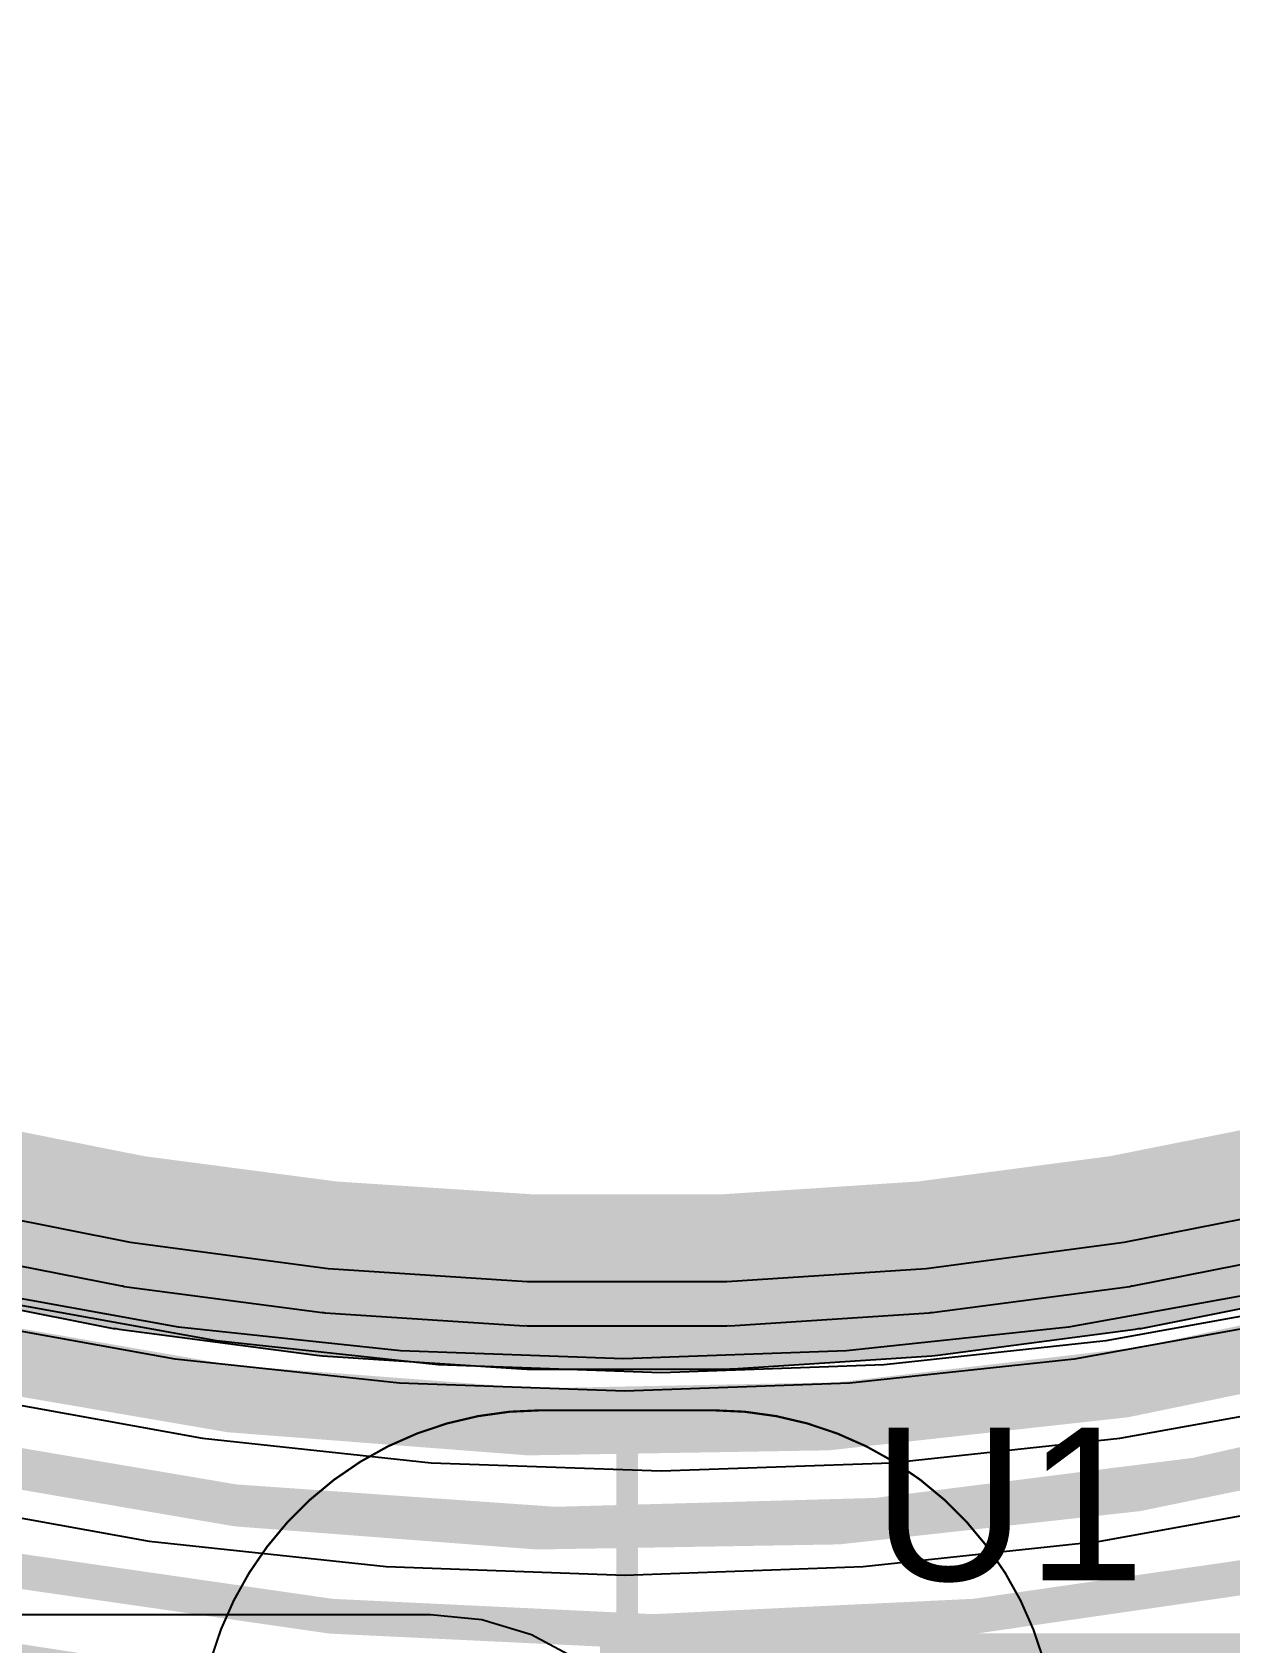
# Model space of a CAD drawing. Header units: inches. Extents: x -30 to 282, y -86 to 78.
# Drawn here: x 6.64 to 13.61, y -65.1 to -55.73 of the extents above; entities that cross this region are included whole.
import ezdxf

# ---------------------------------------------------------------- set-up
doc = ezdxf.new("R2010")
doc.units = ezdxf.units.IN
for name, color, linetype in [('Board Outline', 216, 'Continuous'), ('Bottom Layer', 5, 'Continuous'), ('Dimensions', 6, 'Continuous'), ('GND 01', 76, 'Continuous'), ('GND 02', 16, 'Continuous'), ('Multi-Layer', 9, 'Continuous'), ('PWR', 156, 'Continuous'), ('SIG 01', 90, 'Continuous'), ('Top Layer', 1, 'Continuous'), ('Top Overlay', 2, 'Continuous'), ('Top Paste', 8, 'Continuous'), ('Top Solder', 216, 'Continuous')]:
    doc.layers.add(name, color=color, linetype=linetype)
doc.styles.add('Arial', font='', dxfattribs={"height": 0.2})
doc.styles.get('Arial').set_extended_font_data('Arial')

# ---------------------------------------------------------------- blocks, each defined once
blk = doc.blocks.new('8_TSSOP_87')
at = {"layer": 'Top Layer'}
for points in [[(-3.675, 1.2), (-2.225, 1.2), (-2.225, 0.75), (-3.675, 0.75)], [(2.225, 1.2), (3.675, 1.2), (3.675, 0.75), (2.225, 0.75)], [(-3.675, 0.55), (-2.225, 0.55), (-2.225, 0.1), (-3.675, 0.1)], [(2.225, 0.55), (3.675, 0.55), (3.675, 0.1), (2.225, 0.1)], [(-3.675, -0.1), (-2.225, -0.1), (-2.225, -0.55), (-3.675, -0.55)], [(2.225, -0.1), (3.675, -0.1), (3.675, -0.55), (2.225, -0.55)], [(-3.675, -0.75), (-2.225, -0.75), (-2.225, -1.2), (-3.675, -1.2)], [(2.225, -0.75), (3.675, -0.75), (3.675, -1.2), (2.225, -1.2)]]:
    blk.add_hatch(color=1, dxfattribs=at).paths.add_polyline_path(points)
at = {"layer": 'Top Overlay'}
blk.add_hatch(color=2, dxfattribs=at).paths.add_polyline_path([(-2.13, 0.7365), (-1.8506, 0.7365), (-1.8506, 1.1937), (-2.13, 1.1937)])
at = {"layer": 'Top Paste'}
for points in [[(-3.675, 1.2), (-2.225, 1.2), (-2.225, 0.75), (-3.675, 0.75)], [(2.225, 1.2), (3.675, 1.2), (3.675, 0.75), (2.225, 0.75)], [(-3.675, 0.55), (-2.225, 0.55), (-2.225, 0.1), (-3.675, 0.1)], [(2.225, 0.55), (3.675, 0.55), (3.675, 0.1), (2.225, 0.1)], [(-3.675, -0.1), (-2.225, -0.1), (-2.225, -0.55), (-3.675, -0.55)], [(2.225, -0.1), (3.675, -0.1), (3.675, -0.55), (2.225, -0.55)], [(-3.675, -0.75), (-2.225, -0.75), (-2.225, -1.2), (-3.675, -1.2)], [(2.225, -0.75), (3.675, -0.75), (3.675, -1.2), (2.225, -1.2)]]:
    blk.add_hatch(color=8, dxfattribs=at).paths.add_polyline_path(points)
at = {"layer": 'Top Solder'}
for points in [[(-3.7766, 1.3016), (-2.1234, 1.3016), (-2.1234, 0.6484), (-3.7766, 0.6484)], [(2.1234, 1.3016), (3.7766, 1.3016), (3.7766, 0.6484), (2.1234, 0.6484)], [(-3.7766, 0.6516), (-2.1234, 0.6516), (-2.1234, -0.0016), (-3.7766, -0.0016)], [(2.1234, 0.6516), (3.7766, 0.6516), (3.7766, -0.0016), (2.1234, -0.0016)], [(-3.7766, 0.0016), (-2.1234, 0.0016), (-2.1234, -0.6516), (-3.7766, -0.6516)], [(2.1234, 0.0016), (3.7766, 0.0016), (3.7766, -0.6516), (2.1234, -0.6516)], [(-3.7766, -0.6484), (-2.1234, -0.6484), (-2.1234, -1.3016), (-3.7766, -1.3016)], [(2.1234, -0.6484), (3.7766, -0.6484), (3.7766, -1.3016), (2.1234, -1.3016)]]:
    blk.add_hatch(color=216, dxfattribs=at).paths.add_polyline_path(points)
at = {"layer": 'Top Overlay', "const_width": 0.127}
for points in [[(2.2352, 1.5494), (-2.2352, 1.5494)], [(-2.2352, 1.3716), (-2.2352, 1.5494)], [(2.2352, 1.5494), (2.2352, 1.3716)], [(-3.9624, 1.1176), (-3.9624, 0.8636)], [(-3.8354, 0.9906), (-3.9624, 1.1176)], [(-3.8354, 0.9906), (-3.9624, 0.8636)], [(-2.2352, -1.5494), (-2.2352, -1.3716)], [(2.2352, -1.3716), (2.2352, -1.5494)], [(2.2352, -1.5494), (-2.2352, -1.5494)]]:
    blk.add_lwpolyline(points, dxfattribs=at)
at = {"layer": 'Top Overlay', "const_width": 0.0635}
for points in [[(-2.2669, 1.5494, 1), (-2.2034, 1.5494, 1)], [(-2.2669, 1.5494, 1), (-2.2034, 1.5494, 1)], [(2.2034, 1.5494, 1), (2.2669, 1.5494, 1)], [(2.2035, 1.5494, 1), (2.267, 1.5494, 1)], [(-2.2669, 1.3716, 1), (-2.2034, 1.3716, 1)], [(2.2035, 1.3716, 1), (2.267, 1.3716, 1)], [(-3.9941, 1.1176, 1), (-3.9306, 1.1176, 1)], [(-3.9941, 1.1176, 1), (-3.9306, 1.1176, 1)], [(-3.8672, 0.9906, 1), (-3.8037, 0.9906, 1)], [(-3.8672, 0.9906, 1), (-3.8037, 0.9906, 1)], [(-3.9941, 0.8636, 1), (-3.9306, 0.8636, 1)], [(-3.9941, 0.8636, 1), (-3.9306, 0.8636, 1)], [(-2.267, -1.3716, 1), (-2.2035, -1.3716, 1)], [(2.2035, -1.3716, 1), (2.267, -1.3716, 1)], [(-2.2669, -1.5494, 1), (-2.2034, -1.5494, 1)], [(-2.2669, -1.5494, 1), (-2.2034, -1.5494, 1)], [(2.2034, -1.5494, 1), (2.2669, -1.5494, 1)], [(2.2034, -1.5494, 1), (2.2669, -1.5494, 1)]]:
    blk.add_lwpolyline(points, format="xyb", close=True, dxfattribs=at)

msp = doc.modelspace()

# ---------------------------------------------------------------- linework, layer by layer
at = {"layer": 'Board Outline', "const_width": 0.254}
msp.add_lwpolyline([(37.4947, -16.4465, -2.502525), (-17.2929, -16.4465)], format="xyb", dxfattribs=at)
msp.add_lwpolyline([(27.8604, -45.25, 1), (-7.6586, -45.25, 1)], format="xyb", close=True, dxfattribs=at)
at = {"layer": 'Bottom Layer'}
for p, q in [((6.0176, -62.7996), (7.1574, -63.0263)), ((13.0444, -63.0263), (14.1842, -62.7996)), ((7.489, -63.2653), (6.2105, -63.0346)), ((7.1574, -63.0263), (7.166, -63.0263)), ((7.166, -63.0263), (7.1742, -63.0291)), ((7.1742, -63.0291), (8.3264, -63.1808)), ((11.8754, -63.1808), (13.0277, -63.0291)), ((13.9475, -63.0346), (12.6691, -63.2653)), ((13.0277, -63.0291), (13.0358, -63.0263)), ((13.0358, -63.0263), (13.0444, -63.0263)), ((8.3264, -63.1808), (8.3349, -63.1802)), ((8.3349, -63.1802), (8.3432, -63.1824)), ((8.3432, -63.1824), (9.5029, -63.2584)), ((10.6989, -63.2584), (11.8586, -63.1824)), ((11.8586, -63.1824), (11.8669, -63.1802)), ((11.8669, -63.1802), (11.8754, -63.1808)), ((8.7807, -63.4041), (7.489, -63.2653)), ((9.5029, -63.2584), (9.5114, -63.2573)), ((9.5114, -63.2573), (9.5198, -63.259)), ((9.5198, -63.259), (10.682, -63.259)), ((10.682, -63.259), (10.6904, -63.2573)), ((10.6904, -63.2573), (10.6989, -63.2584)), ((12.6691, -63.2653), (11.3774, -63.4041)), ((10.079, -63.4505), (8.7807, -63.4041)), ((11.3774, -63.4041), (10.079, -63.4505)), ((5.9524, -64.2651), (7.3187, -64.5116)), ((12.8542, -64.5116), (14.2205, -64.2651)), ((7.3187, -64.5116), (8.699, -64.66)), ((11.4739, -64.66), (12.8542, -64.5116)), ((8.699, -64.66), (10.0865, -64.7095)), ((10.0865, -64.7095), (11.4739, -64.66)), ((8.9572, -64.9405), (3.5131, -64.9405)), ((9.256, -64.9697), (8.9572, -64.9403)), ((8.9572, -64.9403), (8.9572, -64.9405)), ((9.5433, -65.0569), (9.256, -64.9697)), ((9.8081, -65.1984), (9.5433, -65.0569))]:
    msp.add_line(p, q, dxfattribs=at)
at = {"layer": 'Bottom Layer', "const_width": 0.2032}
for points in [[(21.1733, -60.0303, -0.27033), (2.6766, -62.1836)], [(20.3504, -61.436, -0.249384), (2.4128, -62.8136)]]:
    msp.add_lwpolyline(points, format="xyb", dxfattribs=at)
at = {"layer": 'Dimensions', "const_width": 0.0127}
for points in [[(7.6009, -65.75, -0.414214), (9.6009, -63.75)], [(10.6009, -63.75, -0.414214), (12.6009, -65.75)]]:
    msp.add_lwpolyline(points, format="xyb", dxfattribs=at)
at = {"layer": 'Dimensions'}
for points, const_width in [([(9.6009, -63.75), (10.6009, -63.75)], 0.0127), ([(10.1009, -81.75), (10.1009, -63.75)], 0.127)]:
    msp.add_lwpolyline(points, dxfattribs=dict(at, const_width=const_width))
for points, const_width in [([(9.5977, -63.75, 1), (9.6041, -63.75, 1)], 0.00635), ([(9.5977, -63.75, 1), (9.6041, -63.75, 1)], 0.00635), ([(10.0692, -63.75, 1), (10.1327, -63.75, 1)], 0.0635), ([(10.5977, -63.75, 1), (10.6041, -63.75, 1)], 0.00635), ([(10.5977, -63.75, 1), (10.6041, -63.75, 1)], 0.00635)]:
    msp.add_lwpolyline(points, format="xyb", close=True, dxfattribs=dict(at, const_width=const_width))
at = {"layer": 'GND 01'}
for p, q in [((5.9686, -63.0462), (7.1084, -63.273)), ((13.0934, -63.273), (14.2333, -63.0462)), ((7.1084, -63.273), (7.125, -63.2746)), ((7.125, -63.2746), (7.1413, -63.2784)), ((7.1413, -63.2784), (8.2935, -63.4301)), ((11.9083, -63.4301), (13.0605, -63.2784)), ((13.0605, -63.2784), (13.0768, -63.2746)), ((13.0768, -63.2746), (13.0934, -63.273)), ((8.2935, -63.4301), (8.3103, -63.4306)), ((8.3103, -63.4306), (8.3268, -63.4334)), ((8.3268, -63.4334), (9.4864, -63.5094)), ((10.7154, -63.5094), (11.875, -63.4334)), ((11.875, -63.4334), (11.8915, -63.4306)), ((11.8915, -63.4306), (11.9083, -63.4301)), ((9.4864, -63.5094), (9.5032, -63.5088)), ((9.5032, -63.5088), (9.5198, -63.5105)), ((9.5198, -63.5105), (10.682, -63.5105)), ((10.682, -63.5105), (10.6986, -63.5088)), ((10.6986, -63.5088), (10.7154, -63.5094))]:
    msp.add_line(p, q, dxfattribs=at)
at = {"layer": 'GND 01', "const_width": 1.016}
for points in [[(6.0681, -62.5456), (7.208, -62.7723)], [(12.9939, -62.7723), (14.1337, -62.5456)], [(7.208, -62.7723), (8.3602, -62.924)], [(11.8416, -62.924), (12.9939, -62.7723)], [(8.3602, -62.924), (9.5198, -63)], [(10.682, -63), (11.8416, -62.924)], [(9.5198, -63), (10.682, -63)]]:
    msp.add_lwpolyline(points, dxfattribs=at)
at = {"layer": 'GND 01', "const_width": 0.508}
for points in [[(6.954, -62.7723, 1), (7.462, -62.7723, 1)], [(6.954, -62.7723, 1), (7.462, -62.7723, 1)], [(12.7399, -62.7723, 1), (13.2479, -62.7723, 1)], [(12.7399, -62.7723, 1), (13.2479, -62.7723, 1)], [(8.1062, -62.924, 1), (8.6142, -62.924, 1)], [(8.1062, -62.924, 1), (8.6142, -62.924, 1)], [(11.5876, -62.924, 1), (12.0956, -62.924, 1)], [(11.5876, -62.924, 1), (12.0956, -62.924, 1)], [(9.2658, -63, 1), (9.7738, -63, 1)], [(9.2658, -63, 1), (9.7738, -63, 1)], [(10.428, -63, 1), (10.936, -63, 1)], [(10.428, -63, 1), (10.936, -63, 1)]]:
    msp.add_lwpolyline(points, format="xyb", close=True, dxfattribs=at)
at = {"layer": 'GND 02'}
for p, q in [((5.9686, -63.0462), (7.1084, -63.273)), ((13.0934, -63.273), (14.2333, -63.0462)), ((7.1084, -63.273), (7.125, -63.2746)), ((7.125, -63.2746), (7.1413, -63.2784)), ((7.1413, -63.2784), (8.2935, -63.4301)), ((11.9083, -63.4301), (13.0605, -63.2784)), ((13.0605, -63.2784), (13.0768, -63.2746)), ((13.0768, -63.2746), (13.0934, -63.273)), ((8.2935, -63.4301), (8.3103, -63.4306)), ((8.3103, -63.4306), (8.3268, -63.4334)), ((8.3268, -63.4334), (9.4864, -63.5094)), ((10.7154, -63.5094), (11.875, -63.4334)), ((11.875, -63.4334), (11.8915, -63.4306)), ((11.8915, -63.4306), (11.9083, -63.4301)), ((9.4864, -63.5094), (9.5032, -63.5088)), ((9.5032, -63.5088), (9.5198, -63.5105)), ((9.5198, -63.5105), (10.682, -63.5105)), ((10.682, -63.5105), (10.6986, -63.5088)), ((10.6986, -63.5088), (10.7154, -63.5094))]:
    msp.add_line(p, q, dxfattribs=at)
at = {"layer": 'GND 02', "const_width": 1.016}
for points in [[(6.0681, -62.5456), (7.208, -62.7723)], [(12.9939, -62.7723), (14.1337, -62.5456)], [(7.208, -62.7723), (8.3602, -62.924)], [(11.8416, -62.924), (12.9939, -62.7723)], [(8.3602, -62.924), (9.5198, -63)], [(10.682, -63), (11.8416, -62.924)], [(9.5198, -63), (10.682, -63)]]:
    msp.add_lwpolyline(points, dxfattribs=at)
at = {"layer": 'GND 02', "const_width": 0.508}
for points in [[(6.954, -62.7723, 1), (7.462, -62.7723, 1)], [(6.954, -62.7723, 1), (7.462, -62.7723, 1)], [(12.7399, -62.7723, 1), (13.2479, -62.7723, 1)], [(12.7399, -62.7723, 1), (13.2479, -62.7723, 1)], [(8.1062, -62.924, 1), (8.6142, -62.924, 1)], [(8.1062, -62.924, 1), (8.6142, -62.924, 1)], [(11.5876, -62.924, 1), (12.0956, -62.924, 1)], [(11.5876, -62.924, 1), (12.0956, -62.924, 1)], [(9.2658, -63, 1), (9.7738, -63, 1)], [(9.2658, -63, 1), (9.7738, -63, 1)], [(10.428, -63, 1), (10.936, -63, 1)], [(10.428, -63, 1), (10.936, -63, 1)]]:
    msp.add_lwpolyline(points, format="xyb", close=True, dxfattribs=at)
at = {"layer": 'Multi-Layer'}
for p, q in [((6.0681, -62.5456), (7.208, -62.7723)), ((12.9939, -62.7723), (14.1337, -62.5456)), ((7.208, -62.7723), (8.3602, -62.924)), ((11.8416, -62.924), (12.9939, -62.7723)), ((8.3602, -62.924), (9.5198, -63)), ((9.5198, -63), (10.1009, -63)), ((10.1009, -63), (10.682, -63)), ((10.682, -63), (11.8416, -62.924))]:
    msp.add_line(p, q, dxfattribs=at)
at = {"layer": 'PWR'}
for p, q in [((6.0176, -62.7996), (7.1574, -63.0263)), ((13.0444, -63.0263), (14.1842, -62.7996)), ((7.1574, -63.0263), (7.166, -63.0263)), ((7.166, -63.0263), (7.1742, -63.0291)), ((7.1742, -63.0291), (8.3264, -63.1808)), ((11.8754, -63.1808), (13.0277, -63.0291)), ((13.0277, -63.0291), (13.0358, -63.0263)), ((13.0358, -63.0263), (13.0444, -63.0263)), ((8.3264, -63.1808), (8.3349, -63.1802)), ((8.3349, -63.1802), (8.3432, -63.1824)), ((8.3432, -63.1824), (9.5029, -63.2584)), ((10.6989, -63.2584), (11.8586, -63.1824)), ((11.8586, -63.1824), (11.8669, -63.1802)), ((11.8669, -63.1802), (11.8754, -63.1808)), ((9.5029, -63.2584), (9.5114, -63.2573)), ((9.5114, -63.2573), (9.5198, -63.259)), ((9.5198, -63.259), (10.682, -63.259)), ((10.682, -63.259), (10.6904, -63.2573)), ((10.6904, -63.2573), (10.6989, -63.2584))]:
    msp.add_line(p, q, dxfattribs=at)
at = {"layer": 'SIG 01'}
for p, q in [((6.0176, -62.7996), (7.1574, -63.0263)), ((13.0444, -63.0263), (14.1842, -62.7996)), ((7.1574, -63.0263), (7.166, -63.0263)), ((7.166, -63.0263), (7.1742, -63.0291)), ((7.1742, -63.0291), (8.3264, -63.1808)), ((11.8754, -63.1808), (13.0277, -63.0291)), ((13.0277, -63.0291), (13.0358, -63.0263)), ((13.0358, -63.0263), (13.0444, -63.0263)), ((8.3264, -63.1808), (8.3349, -63.1802)), ((8.3349, -63.1802), (8.3432, -63.1824)), ((8.3432, -63.1824), (9.5029, -63.2584)), ((10.6989, -63.2584), (11.8586, -63.1824)), ((11.8586, -63.1824), (11.8669, -63.1802)), ((11.8669, -63.1802), (11.8754, -63.1808)), ((7.471, -63.4519), (6.18, -63.2189)), ((9.5029, -63.2584), (9.5114, -63.2573)), ((9.5114, -63.2573), (9.5198, -63.259)), ((9.5198, -63.259), (10.682, -63.259)), ((10.682, -63.259), (10.6904, -63.2573)), ((10.6904, -63.2573), (10.6989, -63.2584)), ((13.9929, -63.2189), (12.7019, -63.4519)), ((8.7754, -63.5921), (7.471, -63.4519)), ((12.7019, -63.4519), (11.3975, -63.5921)), ((10.0865, -63.6389), (8.7754, -63.5921)), ((11.3975, -63.5921), (10.0865, -63.6389))]:
    msp.add_line(p, q, dxfattribs=at)
at = {"layer": 'SIG 01', "const_width": 0.2032}
for points in [[(49.1943, -40.3772, -0.547166), (-1.847, -82.8228)], [(48.7738, -41.3414, -0.533794), (-1.0139, -82.5286)], [(22.3542, -59.3192, -0.262764), (4.3889, -63.0281)], [(22.4843, -59.8398, -0.287679), (2.7637, -62.9599)], [(22.4265, -60.7975, -0.26958), (2.9261, -63.6188)], [(18.0541, -64.0555, -0.062564), (13.4898, -65.3409)], [(13.4898, -65.3409, -0.130208), (2.8672, -64.1739)]]:
    msp.add_lwpolyline(points, format="xyb", dxfattribs=at)
at = {"layer": 'Top Layer'}
for p, q in [((6.0176, -62.7996), (7.1574, -63.0263)), ((13.0444, -63.0263), (14.1842, -62.7996)), ((7.1574, -63.0263), (7.166, -63.0263)), ((7.166, -63.0263), (7.1742, -63.0291)), ((7.1742, -63.0291), (8.3264, -63.1808)), ((11.8754, -63.1808), (13.0277, -63.0291)), ((13.0277, -63.0291), (13.0358, -63.0263)), ((13.0358, -63.0263), (13.0444, -63.0263)), ((7.7102, -63.346), (6.4325, -63.1155)), ((8.3264, -63.1808), (8.3349, -63.1802)), ((8.3349, -63.1802), (8.3432, -63.1824)), ((8.3432, -63.1824), (9.5029, -63.2584)), ((10.6989, -63.2584), (11.8586, -63.1824)), ((11.8586, -63.1824), (11.8669, -63.1802)), ((11.8669, -63.1802), (11.8754, -63.1808)), ((14.1649, -63.1155), (12.8871, -63.346)), ((9.5029, -63.2584), (9.5114, -63.2573)), ((9.5114, -63.2573), (9.5198, -63.259)), ((9.5198, -63.259), (10.682, -63.259)), ((10.682, -63.259), (10.6904, -63.2573)), ((10.6904, -63.2573), (10.6989, -63.2584)), ((9.0012, -63.4848), (7.7102, -63.346)), ((12.8871, -63.346), (11.5962, -63.4848)), ((10.2987, -63.5311), (9.0012, -63.4848)), ((11.5962, -63.4848), (10.2987, -63.5311)), ((6.311, -63.6743), (7.6289, -63.9121)), ((12.9685, -63.9121), (14.2864, -63.6743)), ((7.6289, -63.9121), (8.9604, -64.0552)), ((11.637, -64.0552), (12.9685, -63.9121)), ((8.9604, -64.0552), (10.2987, -64.103)), ((10.2987, -64.103), (11.637, -64.0552))]:
    msp.add_line(p, q, dxfattribs=at)
at = {"layer": 'Top Layer', "const_width": 0.2032}
msp.add_lwpolyline([(25.3174, -34.5945, -0.728137), (4.3931, -62.842)], format="xyb", dxfattribs=at)

# ---------------------------------------------------------------- block references
at = {"rotation": 180}
msp.add_blockref('8_TSSOP_87', (12.2407, -66.6612), dxfattribs=at)

# ---------------------------------------------------------------- texts
at = {"layer": 'Top Overlay', "style": 'Arial'}
msp.add_text('U1', height=0.889, dxfattribs=at).set_placement((11.5272, -64.7409))

doc.saveas('drawing.dxf')
